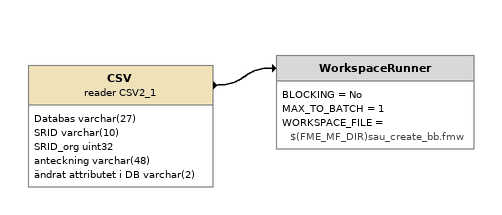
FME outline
CSV (reader CSV2_1)
    attributes: Databas varchar(27), SRID varchar(10), SRID_org uint32, anteckning varchar(48), ändrat attributet i DB varchar(2)
    -> WorkspaceRunner
WorkspaceRunner
    BLOCKING = No
    MAX_TO_BATCH = 1
    WORKSPACE_FILE = $(FME_MF_DIR)sau_create_bb.fmw
